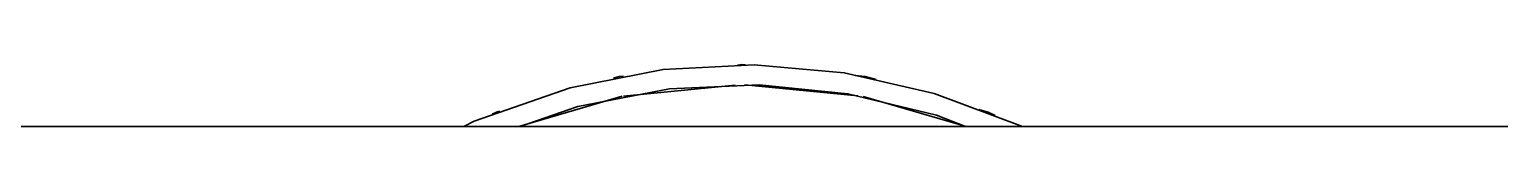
# Model space of a CAD drawing. Header units: millimetres. Extents: x -234375 to -184638, y -91483 to -70216.
# Drawn here: x -230697 to -230123, y -73500 to -73476 of the extents above; entities that cross this region are included whole.
import ezdxf

# ---------------------------------------------------------------- set-up
doc = ezdxf.new("R2010")
doc.units = ezdxf.units.MM
doc.header["$MEASUREMENT"] = 0
doc.layers.add('New_Drawing & Figure_Pen_No__7', color=7, linetype='Continuous', lineweight=35)

msp = doc.modelspace()

# ---------------------------------------------------------------- linework, layer by layer
at = {"layer": 'New_Drawing & Figure_Pen_No__7', "color": 7, "linetype": 'Continuous', "lineweight": 35}
for p, q in [((-230417.62, -73476.13), (-230418.97, -73476)), ((-230418.97, -73476), (-230417.62, -73476.13)), ((-230370.86, -73480.65), (-230374.69, -73480.28)), ((-230374.69, -73480.28), (-230370.86, -73480.65)), ((-230506.22, -73500.2), (-230465.73, -73488.41)), ((-230465.73, -73488.41), (-230506.22, -73500.2)), ((-230465.25, -73488.32), (-230421.68, -73484.1)), ((-230421.68, -73484.1), (-230465.25, -73488.32)), ((-230417.89, -73483.94), (-230373.67, -73488.21)), ((-230373.67, -73488.21), (-230417.89, -73483.94)), ((-230371.63, -73488.55), (-230331.4, -73500.19)), ((-230331.4, -73500.19), (-230371.63, -73488.55)), ((-228699.61, -73500.12), (-230739.68, -73500.21))]:
    msp.add_line(p, q, dxfattribs=at)
at = {"layer": 'New_Drawing & Figure_Pen_No__7', "color": 7, "linetype": 'Continuous', "lineweight": 35, "flags": 128}
for points in [[(-230527.69, -73500.2), (-230523.66, -73498.16), (-230486.18, -73485.12), (-230449.8, -73477.92), (-230414.17, -73476.05), (-230378.98, -73479.22), (-230343.82, -73487.33), (-230309.27, -73500.19)], [(-230417.62, -73476.13), (-230418.97, -73476), (-230420.78, -73476.18)], [(-230420.78, -73476.18), (-230418.97, -73476), (-230417.62, -73476.13)], [(-230465.31, -73480.49), (-230466.99, -73480.66), (-230469.16, -73481.29)], [(-230469.16, -73481.29), (-230466.99, -73480.66), (-230465.31, -73480.49)], [(-230366.5, -73481.91), (-230370.86, -73480.65), (-230374.69, -73480.28)], [(-230374.69, -73480.28), (-230370.86, -73480.65), (-230366.5, -73481.91)], [(-230505.7, -73500.2), (-230483.09, -73492.4), (-230447.24, -73485.5), (-230412.21, -73483.93), (-230377.57, -73487.39), (-230342.96, -73495.79), (-230331.57, -73500.19)], [(-230513.64, -73494.23), (-230514.85, -73494.59), (-230516.57, -73495.42)], [(-230516.57, -73495.42), (-230514.85, -73494.59), (-230513.64, -73494.23)], [(-230319.99, -73495.9), (-230322.74, -73494.57), (-230326.34, -73493.53)], [(-230326.34, -73493.53), (-230322.74, -73494.57), (-230319.99, -73495.9)]]:
    msp.add_lwpolyline(points, dxfattribs=at)

doc.saveas('drawing.dxf')
